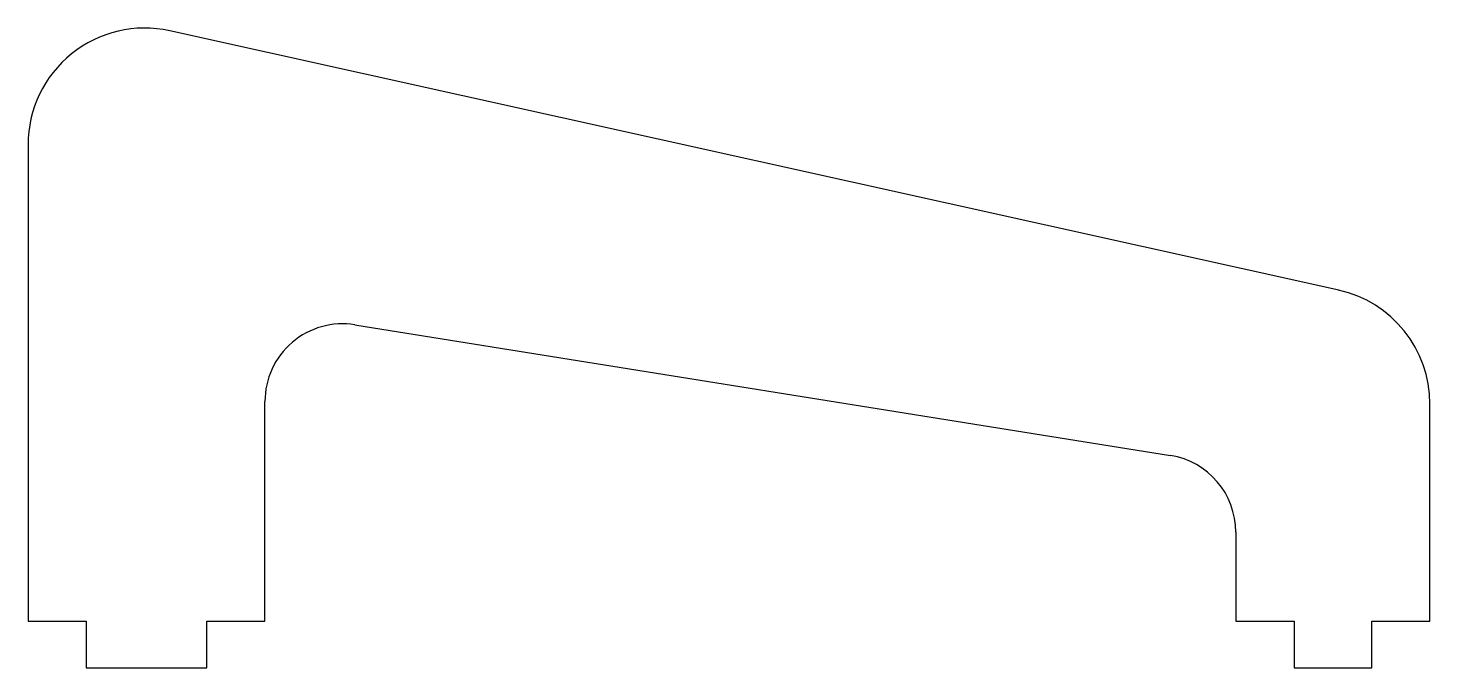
# Model space of a CAD drawing. Header units: millimetres. Extents: x -163 to 18, y 4 to 86.
import ezdxf

# ---------------------------------------------------------------- set-up
doc = ezdxf.new("R2010")
doc.units = ezdxf.units.MM

msp = doc.modelspace()

# ---------------------------------------------------------------- linework, layer by layer
at = {"color": 7, "linetype": 'Continuous', "lineweight": 25}
for p, q in [((5.75, 52.33), (-144.75, 85.68)), ((-163, 71.03), (-163, 9.72)), ((-120.92, 47.87), (-15.92, 31.07)), ((-132.5, 9.72), (-132.5, 37.99)), ((17.5, 9.72), (17.5, 37.68)), ((-7.5, 21.19), (-7.5, 9.72)), ((-163, 9.72), (-155.5, 9.72)), ((-155.5, 9.72), (-155.5, 3.72)), ((-140, 9.72), (-132.5, 9.72)), ((-140, 3.72), (-140, 9.72)), ((-7.5, 9.72), (0, 9.72)), ((0, 9.72), (0, 3.72)), ((10, 9.72), (17.5, 9.72)), ((10, 3.72), (10, 9.72)), ((-155.5, 3.72), (-140, 3.72)), ((0, 3.72), (10, 3.72))]:
    msp.add_line(p, q, dxfattribs=at)
for centre, radius, start, end in [((-148, 71.03), 15, 77.5048, 180), ((2.5, 37.68), 15, 0, 77.5048), ((-122.5, 37.99), 10, 80.9097, 180), ((-17.5, 21.19), 10, 0, 80.9097)]:
    msp.add_arc(centre, radius, start, end, dxfattribs=at)

doc.saveas('drawing.dxf')
